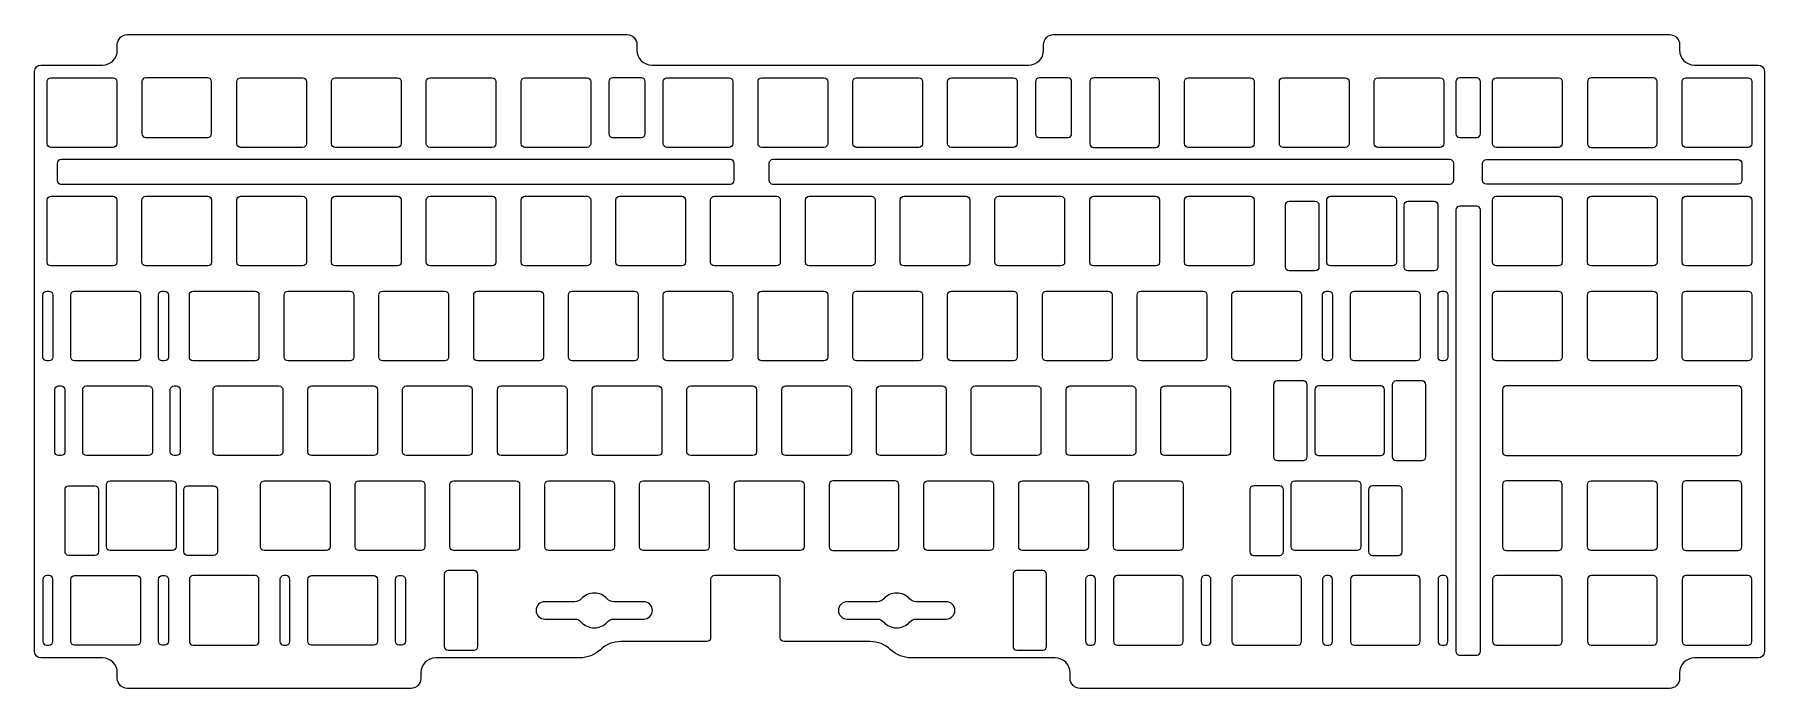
# Model space of a CAD drawing. Header units: millimetres. Extents: x 10 to 358, y -135 to -4.
import ezdxf

# ---------------------------------------------------------------- set-up
doc = ezdxf.new("R2010")
doc.units = ezdxf.units.MM
doc.layers.get('0').update_dxf_attribs({"linetype": 'CONTINUOUS'})

msp = doc.modelspace()

# ---------------------------------------------------------------- linework, layer by layer
for points in [[(145.875, -113.2875), (145.875, -125.0375, -0.414213562), (145.125, -125.7875), (127.833, -125.7875, 0.191472827), (123.71371, -127.425, -0.191472827), (119.59441, -129.0625), (90.631, -129.0625, 0.414213562), (87.631, -132.0625), (87.631, -133.1995, -0.414213562), (85.631, -135.1995), (28.6245, -135.1995, -0.414213562), (26.6245, -133.1995), (26.6245, -132.0625, 0.414213562), (23.6245, -129.0625), (11.25, -129.0625, -0.414213562), (10, -127.8125), (10, -11.25, -0.414213562), (11.25, -10), (23.625, -10, 0.414213562), (26.625, -7), (26.625, -5.863, -0.414213562), (28.625, -3.863), (129.0625, -3.863, -0.414213562), (131.0625, -5.863), (131.0625, -7, 0.414213562), (134.0625, -10), (209.7875, -10, 0.414213562), (212.7875, -7), (212.7875, -5.862, -0.414213562), (214.7875, -3.862), (338.6125, -3.862, -0.414213562), (340.6125, -5.862), (340.6125, -7, 0.414213562), (343.6125, -10), (356.4125, -10, -0.414213562), (357.6625, -11.25), (357.6625, -127.8125, -0.414213562), (356.4125, -129.0625), (343.6125, -129.0625, 0.414213562), (340.6125, -132.0625), (340.6125, -133.1995, -0.414213562), (338.6125, -135.1995), (220.11875, -135.1995, -0.414213562), (218.11875, -133.1995), (218.11875, -132.0625, 0.414213562), (215.11875, -129.0625), (186.15559, -129.0625, -0.191472827), (182.03629, -127.425, 0.191472827), (177.917, -125.7875), (160.625, -125.7875, -0.414213562), (159.875, -125.0375), (159.875, -113.2875, 0.414213562), (159.125, -112.5375), (146.625, -112.5375, 0.414213562)], [(12.525, -13.275, -0.414213562), (13.275, -12.525), (25.775, -12.525, -0.414213562), (26.525, -13.275), (26.525, -25.775, -0.414213562), (25.775, -26.525), (13.275, -26.525, -0.414213562), (12.525, -25.775)], [(31.575, -13.275), (31.575, -23.775, 0.414213562), (32.325, -24.525), (44.825, -24.525, 0.414213562), (45.575, -23.775), (45.575, -13.275, 0.414213562), (44.825, -12.525), (32.325, -12.525, 0.414213562)], [(50.625, -13.275, -0.414213562), (51.375, -12.525), (63.875, -12.525, -0.414213562), (64.625, -13.275), (64.625, -25.775, -0.414213562), (63.875, -26.525), (51.375, -26.525, -0.414213562), (50.625, -25.775)], [(69.675, -13.275, -0.414213562), (70.425, -12.525), (82.925, -12.525, -0.414213562), (83.675, -13.275), (83.675, -25.775, -0.414213562), (82.925, -26.525), (70.425, -26.525, -0.414213562), (69.675, -25.775)], [(88.725, -13.275, -0.414213562), (89.475, -12.525), (101.975, -12.525, -0.414213562), (102.725, -13.275), (102.725, -25.775, -0.414213562), (101.975, -26.525), (89.475, -26.525, -0.414213562), (88.725, -25.775)], [(107.775, -13.275, -0.414213562), (108.525, -12.525), (121.025, -12.525, -0.414213562), (121.775, -13.275), (121.775, -25.775, -0.414213562), (121.025, -26.525), (108.525, -26.525, -0.414213562), (107.775, -25.775)], [(125.41875, -13.275), (125.41875, -23.775, 0.414213562), (126.16875, -24.525), (131.95625, -24.525, 0.414213562), (132.70625, -23.775), (132.70625, -13.275, 0.414213562), (131.95625, -12.525), (126.16875, -12.525, 0.414213562)], [(136.35, -13.275, -0.414213562), (137.1, -12.525), (149.6, -12.525, -0.414213562), (150.35, -13.275), (150.35, -25.775, -0.414213562), (149.6, -26.525), (137.1, -26.525, -0.414213562), (136.35, -25.775)], [(155.4, -13.275, -0.414213562), (156.15, -12.525), (168.65, -12.525, -0.414213562), (169.4, -13.275), (169.4, -25.775, -0.414213562), (168.65, -26.525), (156.15, -26.525, -0.414213562), (155.4, -25.775)], [(174.45, -13.275, -0.414213562), (175.2, -12.525), (187.7, -12.525, -0.414213562), (188.45, -13.275), (188.45, -25.775, -0.414213562), (187.7, -26.525), (175.2, -26.525, -0.414213562), (174.45, -25.775)], [(193.5, -13.275, -0.414213562), (194.25, -12.525), (206.75, -12.525, -0.414213562), (207.5, -13.275), (207.5, -25.775, -0.414213562), (206.75, -26.525), (194.25, -26.525, -0.414213562), (193.5, -25.775)], [(211.14375, -13.275), (211.14375, -23.775, 0.414213562), (211.89375, -24.525), (217.68125, -24.525, 0.414213562), (218.43125, -23.775), (218.43125, -13.275, 0.414213562), (217.68125, -12.525), (211.89375, -12.525, 0.414213562)], [(222.075, -13.275), (222.075, -25.775, 0.414213562), (222.825, -26.525), (235.325, -26.525, 0.414213562), (236.075, -25.775), (236.075, -13.275, 0.414213562), (235.325, -12.525), (222.825, -12.525, 0.414213562)], [(241.125, -13.275, -0.414213562), (241.875, -12.525), (254.375, -12.525, -0.414213562), (255.125, -13.275), (255.125, -25.775, -0.414213562), (254.375, -26.525), (241.875, -26.525, -0.414213562), (241.125, -25.775)], [(260.175, -13.275, -0.414213562), (260.925, -12.525), (273.425, -12.525, -0.414213562), (274.175, -13.275), (274.175, -25.775, -0.414213562), (273.425, -26.525), (260.925, -26.525, -0.414213562), (260.175, -25.775)], [(279.225, -13.275, -0.414213562), (279.975, -12.525), (292.475, -12.525, -0.414213562), (293.225, -13.275), (293.225, -25.775, -0.414213562), (292.475, -26.525), (279.975, -26.525, -0.414213562), (279.225, -25.775)], [(295.678, -13.275), (295.678, -23.775, 0.414213562), (296.428, -24.525), (299.8345, -24.525, 0.414213562), (300.5845, -23.775), (300.5845, -13.275, 0.414213562), (299.8345, -12.525), (296.428, -12.525, 0.414213562)], [(303.0375, -13.275, -0.414213562), (303.7875, -12.525), (316.2875, -12.525, -0.414213562), (317.0375, -13.275), (317.0375, -25.775, -0.414213562), (316.2875, -26.525), (303.7875, -26.525, -0.414213562), (303.0375, -25.775)], [(322.0875, -13.275), (322.0875, -25.775, 0.414213562), (322.8375, -26.525), (335.3375, -26.525, 0.414213562), (336.0875, -25.775), (336.0875, -13.275, 0.414213562), (335.3375, -12.525), (322.8375, -12.525, 0.414213562)], [(341.1375, -13.275, -0.414213562), (341.8875, -12.525), (354.3875, -12.525, -0.414213562), (355.1375, -13.275), (355.1375, -25.775, -0.414213562), (354.3875, -26.525), (341.8875, -26.525, -0.414213562), (341.1375, -25.775)], [(149.8515, -28.97825), (15.275, -28.97825, 0.414213562), (14.525, -29.72825), (14.525, -33.13425, 0.414213562), (15.275, -33.88425), (149.8515, -33.88425, 0.414213562), (150.6015, -33.13425), (150.6015, -29.72825, 0.414213562)], [(158.3515, -33.88425), (294.475, -33.88425, 0.414213562), (295.225, -33.13425), (295.225, -29.72825, 0.414213562), (294.475, -28.97825), (158.3515, -28.97825, 0.414213562), (157.6015, -29.72825), (157.6015, -33.13425, 0.414213562)], [(353.1375, -33.15625, -0.414213562), (352.3875, -33.90625), (301.7875, -33.90625, -0.414213562), (301.0375, -33.15625), (301.0375, -29.72825, -0.414213562), (301.7875, -28.97825), (352.3875, -28.97825, -0.414213562), (353.1375, -29.72825)], [(12.525, -37.0875, -0.414213562), (13.275, -36.3375), (25.775, -36.3375, -0.414213562), (26.525, -37.0875), (26.525, -49.5875, -0.414213562), (25.775, -50.3375), (13.275, -50.3375, -0.414213562), (12.525, -49.5875)], [(31.575, -37.0875, -0.414213562), (32.325, -36.3375), (44.825, -36.3375, -0.414213562), (45.575, -37.0875), (45.575, -49.5875, -0.414213562), (44.825, -50.3375), (32.325, -50.3375, -0.414213562), (31.575, -49.5875)], [(50.625, -37.0875, -0.414213562), (51.375, -36.3375), (63.875, -36.3375, -0.414213562), (64.625, -37.0875), (64.625, -49.5875, -0.414213562), (63.875, -50.3375), (51.375, -50.3375, -0.414213562), (50.625, -49.5875)], [(69.675, -37.0875, -0.414213562), (70.425, -36.3375), (82.925, -36.3375, -0.414213562), (83.675, -37.0875), (83.675, -49.5875, -0.414213562), (82.925, -50.3375), (70.425, -50.3375, -0.414213562), (69.675, -49.5875)], [(88.725, -37.0875, -0.414213562), (89.475, -36.3375), (101.975, -36.3375, -0.414213562), (102.725, -37.0875), (102.725, -49.5875, -0.414213562), (101.975, -50.3375), (89.475, -50.3375, -0.414213562), (88.725, -49.5875)], [(107.775, -37.0875, -0.414213562), (108.525, -36.3375), (121.025, -36.3375, -0.414213562), (121.775, -37.0875), (121.775, -49.5875, -0.414213562), (121.025, -50.3375), (108.525, -50.3375, -0.414213562), (107.775, -49.5875)], [(140.075, -36.3375, -0.414213562), (140.825, -37.0875), (140.825, -49.5875, -0.414213562), (140.075, -50.3375), (127.575, -50.3375, -0.414213562), (126.825, -49.5875), (126.825, -37.0875, -0.414213562), (127.575, -36.3375)], [(145.875, -37.0875, -0.414213562), (146.625, -36.3375), (159.125, -36.3375, -0.414213562), (159.875, -37.0875), (159.875, -49.5875, -0.414213562), (159.125, -50.3375), (146.625, -50.3375, -0.414213562), (145.875, -49.5875)], [(164.925, -37.0875, -0.414213562), (165.675, -36.3375), (178.175, -36.3375, -0.414213562), (178.925, -37.0875), (178.925, -49.5875, -0.414213562), (178.175, -50.3375), (165.675, -50.3375, -0.414213562), (164.925, -49.5875)], [(183.975, -37.0875, -0.414213562), (184.725, -36.3375), (197.225, -36.3375, -0.414213562), (197.975, -37.0875), (197.975, -49.5875, -0.414213562), (197.225, -50.3375), (184.725, -50.3375, -0.414213562), (183.975, -49.5875)], [(203.025, -37.0875, -0.414213562), (203.775, -36.3375), (216.275, -36.3375, -0.414213562), (217.025, -37.0875), (217.025, -49.5875, -0.414213562), (216.275, -50.3375), (203.775, -50.3375, -0.414213562), (203.025, -49.5875)], [(222.075, -37.0875, -0.414213562), (222.825, -36.3375), (235.325, -36.3375, -0.414213562), (236.075, -37.0875), (236.075, -49.5875, -0.414213562), (235.325, -50.3375), (222.825, -50.3375, -0.414213562), (222.075, -49.5875)], [(241.125, -37.0875, -0.414213562), (241.875, -36.3375), (254.375, -36.3375, -0.414213562), (255.125, -37.0875), (255.125, -49.5875, -0.414213562), (254.375, -50.3375), (241.875, -50.3375, -0.414213562), (241.125, -49.5875)], [(261.387, -38.0875, -0.414213562), (262.137, -37.3375), (267.387, -37.3375, -0.414213562), (268.137, -38.0875), (268.137, -50.5875, -0.414213562), (267.387, -51.3375), (262.137, -51.3375, -0.414213562), (261.387, -50.5875)], [(269.7, -37.0875, -0.414213562), (270.45, -36.3375), (282.95, -36.3375, -0.414213562), (283.7, -37.0875), (283.7, -49.5875, -0.414213562), (282.95, -50.3375), (270.45, -50.3375, -0.414213562), (269.7, -49.5875)], [(285.263, -38.0875, -0.414213562), (286.013, -37.3375), (291.263, -37.3375, -0.414213562), (292.013, -38.0875), (292.013, -50.5875, -0.414213562), (291.263, -51.3375), (286.013, -51.3375, -0.414213562), (285.263, -50.5875)], [(303.0375, -37.0875, -0.414213562), (303.7875, -36.3375), (316.2875, -36.3375, -0.414213562), (317.0375, -37.0875), (317.0375, -49.5875, -0.414213562), (316.2875, -50.3375), (303.7875, -50.3375, -0.414213562), (303.0375, -49.5875)], [(322.0875, -37.0875, -0.414213562), (322.8375, -36.3375), (335.3375, -36.3375, -0.414213562), (336.0875, -37.0875), (336.0875, -49.5875, -0.414213562), (335.3375, -50.3375), (322.8375, -50.3375, -0.414213562), (322.0875, -49.5875)], [(341.1375, -37.0875, -0.414213562), (341.8875, -36.3375), (354.3875, -36.3375, -0.414213562), (355.1375, -37.0875), (355.1375, -49.5875, -0.414213562), (354.3875, -50.3375), (341.8875, -50.3375, -0.414213562), (341.1375, -49.5875)], [(300.585, -127.78743), (300.585, -39.0875, 0.414213562), (299.835, -38.3375), (296.428, -38.3375, 0.414213562), (295.678, -39.0875), (295.678, -126.53744), (295.67476, -127.78549, 0.414974397), (296.42476, -128.53743), (299.835, -128.53743, 0.414213562)], [(11.6875, -56.1375, -0.414213562), (12.4375, -55.3875), (12.9375, -55.3875, -0.414213562), (13.6875, -56.1375), (13.6875, -68.6375, -0.414213562), (12.9375, -69.3875), (12.4375, -69.3875, -0.414213562), (11.6875, -68.6375)], [(17.2875, -56.1375, -0.414213562), (18.0375, -55.3875), (30.5375, -55.3875, -0.414213562), (31.2875, -56.1375), (31.2875, -68.6375, -0.414213562), (30.5375, -69.3875), (18.0375, -69.3875, -0.414213562), (17.2875, -68.6375)], [(36.1375, -55.3875, -0.414213562), (36.8875, -56.1375), (36.8875, -68.6375, -0.414213562), (36.1375, -69.3875), (35.6375, -69.3875, -0.414213562), (34.8875, -68.6375), (34.8875, -56.1375, -0.414213562), (35.6375, -55.3875)], [(41.1, -56.1375, -0.414213562), (41.85, -55.3875), (54.35, -55.3875, -0.414213562), (55.1, -56.1375), (55.1, -68.6375, -0.414213562), (54.35, -69.3875), (41.85, -69.3875, -0.414213562), (41.1, -68.6375)], [(73.4, -55.3875, -0.414213562), (74.15, -56.1375), (74.15, -68.6375, -0.414213562), (73.4, -69.3875), (60.9, -69.3875, -0.414213562), (60.15, -68.6375), (60.15, -56.1375, -0.414213562), (60.9, -55.3875)], [(79.2, -56.1375, -0.414213562), (79.95, -55.3875), (92.45, -55.3875, -0.414213562), (93.2, -56.1375), (93.2, -68.6375, -0.414213562), (92.45, -69.3875), (79.95, -69.3875, -0.414213562), (79.2, -68.6375)], [(98.25, -56.1375, -0.414213562), (99, -55.3875), (111.5, -55.3875, -0.414213562), (112.25, -56.1375), (112.25, -68.6375, -0.414213562), (111.5, -69.3875), (99, -69.3875, -0.414213562), (98.25, -68.6375)], [(117.3, -56.1375, -0.414213562), (118.05, -55.3875), (130.55, -55.3875, -0.414213562), (131.3, -56.1375), (131.3, -68.6375, -0.414213562), (130.55, -69.3875), (118.05, -69.3875, -0.414213562), (117.3, -68.6375)], [(136.35, -56.1375, -0.414213562), (137.1, -55.3875), (149.6, -55.3875, -0.414213562), (150.35, -56.1375), (150.35, -68.6375, -0.414213562), (149.6, -69.3875), (137.1, -69.3875, -0.414213562), (136.35, -68.6375)], [(168.65, -55.3875, -0.414213562), (169.4, -56.1375), (169.4, -68.6375, -0.414213562), (168.65, -69.3875), (156.15, -69.3875, -0.414213562), (155.4, -68.6375), (155.4, -56.1375, -0.414213562), (156.15, -55.3875)], [(174.45, -56.1375, -0.414213562), (175.2, -55.3875), (187.7, -55.3875, -0.414213562), (188.45, -56.1375), (188.45, -68.6375, -0.414213562), (187.7, -69.3875), (175.2, -69.3875, -0.414213562), (174.45, -68.6375)], [(193.5, -56.1375, -0.414213562), (194.25, -55.3875), (206.75, -55.3875, -0.414213562), (207.5, -56.1375), (207.5, -68.6375, -0.414213562), (206.75, -69.3875), (194.25, -69.3875, -0.414213562), (193.5, -68.6375)], [(212.55, -56.1375, -0.414213562), (213.3, -55.3875), (225.8, -55.3875, -0.414213562), (226.55, -56.1375), (226.55, -68.6375, -0.414213562), (225.8, -69.3875), (213.3, -69.3875, -0.414213562), (212.55, -68.6375)], [(231.6, -56.1375, -0.414213562), (232.35, -55.3875), (244.85, -55.3875, -0.414213562), (245.6, -56.1375), (245.6, -68.6375, -0.414213562), (244.85, -69.3875), (232.35, -69.3875, -0.414213562), (231.6, -68.6375)], [(263.9, -55.3875, -0.414213562), (264.65, -56.1375), (264.65, -68.6375, -0.414213562), (263.9, -69.3875), (251.4, -69.3875, -0.414213562), (250.65, -68.6375), (250.65, -56.1375, -0.414213562), (251.4, -55.3875)], [(268.8625, -56.1375, -0.414213562), (269.6125, -55.3875), (270.1125, -55.3875, -0.414213562), (270.8625, -56.1375), (270.8625, -68.6375, -0.414213562), (270.1125, -69.3875), (269.6125, -69.3875, -0.414213562), (268.8625, -68.6375)], [(274.4625, -56.1375, -0.414213562), (275.2125, -55.3875), (287.7125, -55.3875, -0.414213562), (288.4625, -56.1375), (288.4625, -68.6375, -0.414213562), (287.7125, -69.3875), (275.2125, -69.3875, -0.414213562), (274.4625, -68.6375)], [(292.0625, -56.1375, -0.414213562), (292.8125, -55.3875), (293.3125, -55.3875, -0.414213562), (294.0625, -56.1375), (294.0625, -68.6375, -0.414213562), (293.3125, -69.3875), (292.8125, -69.3875, -0.414213562), (292.0625, -68.6375)], [(303.0375, -56.1375, -0.414213562), (303.7875, -55.3875), (316.2875, -55.3875, -0.414213562), (317.0375, -56.1375), (317.0375, -68.6375, -0.414213562), (316.2875, -69.3875), (303.7875, -69.3875, -0.414213562), (303.0375, -68.6375)], [(322.0875, -56.1375, -0.414213562), (322.8375, -55.3875), (335.3375, -55.3875, -0.414213562), (336.0875, -56.1375), (336.0875, -68.6375, -0.414213562), (335.3375, -69.3875), (322.8375, -69.3875, -0.414213562), (322.0875, -68.6375)], [(341.1375, -56.1375, -0.414213562), (341.8875, -55.3875), (354.3875, -55.3875, -0.414213562), (355.1375, -56.1375), (355.1375, -68.6375, -0.414213562), (354.3875, -69.3875), (341.8875, -69.3875, -0.414213562), (341.1375, -68.6375)], [(15.31875, -74.4375, -0.414213562), (16.06875, -75.1875), (16.06875, -87.6875, -0.414213562), (15.31875, -88.4375), (14.81875, -88.4375, -0.414213562), (14.06875, -87.6875), (14.06875, -75.1875, -0.414213562), (14.81875, -74.4375)], [(32.91875, -74.4375, -0.414213562), (33.66875, -75.1875), (33.66875, -87.6875, -0.414213562), (32.91875, -88.4375), (20.41875, -88.4375, -0.414213562), (19.66875, -87.6875), (19.66875, -75.1875, -0.414213562), (20.41875, -74.4375)], [(37.26875, -75.1875, -0.414213562), (38.01875, -74.4375), (38.51875, -74.4375, -0.414213562), (39.26875, -75.1875), (39.26875, -87.6875, -0.414213562), (38.51875, -88.4375), (38.01875, -88.4375, -0.414213562), (37.26875, -87.6875)], [(45.8625, -75.1875, -0.414213562), (46.6125, -74.4375), (59.1125, -74.4375, -0.414213562), (59.8625, -75.1875), (59.8625, -87.6875, -0.414213562), (59.1125, -88.4375), (46.6125, -88.4375, -0.414213562), (45.8625, -87.6875)], [(64.9125, -75.1875, -0.414213562), (65.6625, -74.4375), (78.1625, -74.4375, -0.414213562), (78.9125, -75.1875), (78.9125, -87.6875, -0.414213562), (78.1625, -88.4375), (65.6625, -88.4375, -0.414213562), (64.9125, -87.6875)], [(83.9625, -75.1875, -0.414213562), (84.7125, -74.4375), (97.2125, -74.4375, -0.414213562), (97.9625, -75.1875), (97.9625, -87.6875, -0.414213562), (97.2125, -88.4375), (84.7125, -88.4375, -0.414213562), (83.9625, -87.6875)], [(103.0125, -75.1875, -0.414213562), (103.7625, -74.4375), (116.2625, -74.4375, -0.414213562), (117.0125, -75.1875), (117.0125, -87.6875, -0.414213562), (116.2625, -88.4375), (103.7625, -88.4375, -0.414213562), (103.0125, -87.6875)], [(122.0625, -75.1875, -0.414213562), (122.8125, -74.4375), (135.3125, -74.4375, -0.414213562), (136.0625, -75.1875), (136.0625, -87.6875, -0.414213562), (135.3125, -88.4375), (122.8125, -88.4375, -0.414213562), (122.0625, -87.6875)], [(141.1125, -75.1875, -0.414213562), (141.8625, -74.4375), (154.3625, -74.4375, -0.414213562), (155.1125, -75.1875), (155.1125, -87.6875, -0.414213562), (154.3625, -88.4375), (141.8625, -88.4375, -0.414213562), (141.1125, -87.6875)], [(160.1625, -75.1875, -0.414213562), (160.9125, -74.4375), (173.4125, -74.4375, -0.414213562), (174.1625, -75.1875), (174.1625, -87.6875, -0.414213562), (173.4125, -88.4375), (160.9125, -88.4375, -0.414213562), (160.1625, -87.6875)], [(179.2125, -75.1875, -0.414213562), (179.9625, -74.4375), (192.4625, -74.4375, -0.414213562), (193.2125, -75.1875), (193.2125, -87.6875, -0.414213562), (192.4625, -88.4375), (179.9625, -88.4375, -0.414213562), (179.2125, -87.6875)], [(198.2625, -75.1875, -0.414213562), (199.0125, -74.4375), (211.5125, -74.4375, -0.414213562), (212.2625, -75.1875), (212.2625, -87.6875, -0.414213562), (211.5125, -88.4375), (199.0125, -88.4375, -0.414213562), (198.2625, -87.6875)], [(217.3125, -75.1875, -0.414213562), (218.0625, -74.4375), (230.5625, -74.4375, -0.414213562), (231.3125, -75.1875), (231.3125, -87.6875, -0.414213562), (230.5625, -88.4375), (218.0625, -88.4375, -0.414213562), (217.3125, -87.6875)], [(236.3625, -75.1875, -0.414213562), (237.1125, -74.4375), (249.6125, -74.4375, -0.414213562), (250.3625, -75.1875), (250.3625, -87.6875, -0.414213562), (249.6125, -88.4375), (237.1125, -88.4375, -0.414213562), (236.3625, -87.6875)], [(265.75575, -88.6875), (265.75575, -74.1875, 0.414213562), (265.00575, -73.4375), (259.75575, -73.4375, 0.414213562), (259.00575, -74.1875), (259.00575, -88.6875, 0.414213562), (259.75575, -89.4375), (265.00575, -89.4375, 0.414213562)], [(267.31875, -75.1875), (267.31875, -87.6875, 0.414213562), (268.06875, -88.4375), (280.56875, -88.4375, 0.414213562), (281.31875, -87.6875), (281.31875, -75.1875, 0.414213562), (280.56875, -74.4375), (268.06875, -74.4375, 0.414213562)], [(289.63175, -88.6875), (289.63175, -74.1875, 0.414213562), (288.88175, -73.4375), (283.63175, -73.4375, 0.414213562), (282.88175, -74.1875), (282.88175, -88.6875, 0.414213562), (283.63175, -89.4375), (288.88175, -89.4375, 0.414213562)], [(305.0375, -75.1875), (305.0375, -87.6875, 0.414213562), (305.7875, -88.4375), (352.3875, -88.4375, 0.414213562), (353.1375, -87.6875), (353.1375, -75.1875, 0.414213562), (352.3875, -74.4375), (305.7875, -74.4375, 0.414213562)], [(24.43125, -94.2375, -0.414213562), (25.18125, -93.4875), (37.68125, -93.4875, -0.414213562), (38.43125, -94.2375), (38.43125, -106.7375, -0.414213562), (37.68125, -107.4875), (25.18125, -107.4875, -0.414213562), (24.43125, -106.7375)], [(55.3875, -94.2375, -0.414213562), (56.1375, -93.4875), (68.6375, -93.4875, -0.414213562), (69.3875, -94.2375), (69.3875, -106.7375, -0.414213562), (68.6375, -107.4875), (56.1375, -107.4875, -0.414213562), (55.3875, -106.7375)], [(74.4375, -94.2375, -0.414213562), (75.1875, -93.4875), (87.6875, -93.4875, -0.414213562), (88.4375, -94.2375), (88.4375, -106.7375, -0.414213562), (87.6875, -107.4875), (75.1875, -107.4875, -0.414213562), (74.4375, -106.7375)], [(93.4875, -94.2375, -0.414213562), (94.2375, -93.4875), (106.7375, -93.4875, -0.414213562), (107.4875, -94.2375), (107.4875, -106.7375, -0.414213562), (106.7375, -107.4875), (94.2375, -107.4875, -0.414213562), (93.4875, -106.7375)], [(112.5375, -94.2375, -0.414213562), (113.2875, -93.4875), (125.7875, -93.4875, -0.414213562), (126.5375, -94.2375), (126.5375, -106.7375, -0.414213562), (125.7875, -107.4875), (113.2875, -107.4875, -0.414213562), (112.5375, -106.7375)], [(131.5875, -94.2375, -0.414213562), (132.3375, -93.4875), (144.8375, -93.4875, -0.414213562), (145.5875, -94.2375), (145.5875, -106.7375, -0.414213562), (144.8375, -107.4875), (132.3375, -107.4875, -0.414213562), (131.5875, -106.7375)], [(150.6375, -94.2375, -0.414213562), (151.3875, -93.4875), (163.8875, -93.4875, -0.414213562), (164.6375, -94.2375), (164.6375, -106.7375, -0.414213562), (163.8875, -107.4875), (151.3875, -107.4875, -0.414213562), (150.6375, -106.7375)], [(169.6875, -94.2375), (169.6875, -106.7375, 0.414213562), (170.4375, -107.4875), (182.9375, -107.4875, 0.414213562), (183.6875, -106.7375), (183.6875, -94.2375, 0.414213562), (182.9375, -93.4875), (170.4375, -93.4875, 0.414213562)], [(188.7375, -94.2375, -0.414213562), (189.4875, -93.4875), (201.9875, -93.4875, -0.414213562), (202.7375, -94.2375), (202.7375, -106.7375, -0.414213562), (201.9875, -107.4875), (189.4875, -107.4875, -0.414213562), (188.7375, -106.7375)], [(207.7875, -94.2375, -0.414213562), (208.5375, -93.4875), (221.0375, -93.4875, -0.414213562), (221.7875, -94.2375), (221.7875, -106.7375, -0.414213562), (221.0375, -107.4875), (208.5375, -107.4875, -0.414213562), (207.7875, -106.7375)], [(226.8375, -94.2375, -0.414213562), (227.5875, -93.4875), (240.0875, -93.4875, -0.414213562), (240.8375, -94.2375), (240.8375, -106.7375, -0.414213562), (240.0875, -107.4875), (227.5875, -107.4875, -0.414213562), (226.8375, -106.7375)], [(262.55625, -94.2375, -0.414213562), (263.30625, -93.4875), (275.80625, -93.4875, -0.414213562), (276.55625, -94.2375), (276.55625, -106.7375, -0.414213562), (275.80625, -107.4875), (263.30625, -107.4875, -0.414213562), (262.55625, -106.7375)], [(305.7875, -107.4875), (316.2875, -107.4875, 0.414213562), (317.0375, -106.7375), (317.0375, -94.2375, 0.414213562), (316.2875, -93.4875), (305.7875, -93.4875, 0.414213562), (305.0375, -94.2375), (305.0375, -106.7375, 0.414213562)], [(322.0875, -94.2375, -0.414213562), (322.8375, -93.4875), (335.3375, -93.4875, -0.414213562), (336.0875, -94.2375), (336.0875, -106.7375, -0.414213562), (335.3375, -107.4875), (322.8375, -107.4875, -0.414213562), (322.0875, -106.7375)], [(352.3875, -93.4875), (341.8875, -93.4875, 0.414213562), (341.1375, -94.2375), (341.1375, -106.7375, 0.414213562), (341.8875, -107.4875), (352.3875, -107.4875, 0.414213562), (353.1375, -106.7375), (353.1375, -94.2375, 0.414213562)], [(16.11825, -95.2375, -0.414213562), (16.86825, -94.4875), (22.11825, -94.4875, -0.414213562), (22.86825, -95.2375), (22.86825, -107.7375, -0.414213562), (22.11825, -108.4875), (16.86825, -108.4875, -0.414213562), (16.11825, -107.7375)], [(39.99425, -95.2375, -0.414213562), (40.74425, -94.4875), (45.99425, -94.4875, -0.414213562), (46.74425, -95.2375), (46.74425, -107.7375, -0.414213562), (45.99425, -108.4875), (40.74425, -108.4875, -0.414213562), (39.99425, -107.7375)], [(254.24325, -95.2375), (254.24325, -107.7375, 0.414213562), (254.99325, -108.4875), (260.24325, -108.4875, 0.414213562), (260.99325, -107.7375), (260.99325, -95.2375, 0.414213562), (260.24325, -94.4875), (254.99325, -94.4875, 0.414213562)], [(278.11925, -95.2375), (278.11925, -107.7375, 0.414213562), (278.86925, -108.4875), (284.11925, -108.4875, 0.414213562), (284.86925, -107.7375), (284.86925, -95.2375, 0.414213562), (284.11925, -94.4875), (278.86925, -94.4875, 0.414213562)], [(11.6875, -113.2875), (11.6875, -125.7875, 0.414213562), (12.4375, -126.5375), (12.9375, -126.5375, 0.414213562), (13.6875, -125.7875), (13.6875, -113.2875, 0.414213562), (12.9375, -112.5375), (12.4375, -112.5375, 0.414213562)], [(17.2875, -113.2875, -0.414213562), (18.0375, -112.5375), (30.5375, -112.5375, -0.414213562), (31.2875, -113.2875), (31.2875, -125.7875, -0.414213562), (30.5375, -126.5375), (18.0375, -126.5375, -0.414213562), (17.2875, -125.7875)], [(34.8875, -113.2875, -0.414213562), (35.6375, -112.5375), (36.1375, -112.5375, -0.414213562), (36.8875, -113.2875), (36.8875, -125.7875, -0.414213562), (36.1375, -126.5375), (35.6375, -126.5375, -0.414213562), (34.8875, -125.7875)], [(41.1, -113.2875), (41.1, -125.7875, 0.414213562), (41.85, -126.5375), (54.35, -126.5375, 0.414213562), (55.1, -125.7875), (55.1, -113.2875, 0.414213562), (54.35, -112.5375), (41.85, -112.5375, 0.414213562)], [(59.3125, -113.2875), (59.3125, -125.7875, 0.414213562), (60.0625, -126.5375), (60.5625, -126.5375, 0.414213562), (61.3125, -125.7875), (61.3125, -113.2875, 0.414213562), (60.5625, -112.5375), (60.0625, -112.5375, 0.414213562)], [(64.9125, -113.2875, -0.414213562), (65.6625, -112.5375), (78.1625, -112.5375, -0.414213562), (78.9125, -113.2875), (78.9125, -125.7875, -0.414213562), (78.1625, -126.5375), (65.6625, -126.5375, -0.414213562), (64.9125, -125.7875)], [(83.7625, -112.5375, -0.414213562), (84.5125, -113.2875), (84.5125, -125.7875, -0.414213562), (83.7625, -126.5375), (83.2625, -126.5375, -0.414213562), (82.5125, -125.7875), (82.5125, -113.2875, -0.414213562), (83.2625, -112.5375)], [(99.1, -126.7875), (99.1, -112.2875, 0.414213562), (98.35, -111.5375), (93.1, -111.5375, 0.414213562), (92.35, -112.2875), (92.35, -126.7875, 0.414213562), (93.1, -127.5375), (98.35, -127.5375, 0.414213562)], [(213.4, -126.7875), (213.4, -112.2875, 0.414213562), (212.65, -111.5375), (207.4, -111.5375, 0.414213562), (206.65, -112.2875), (206.65, -126.7875, 0.414213562), (207.4, -127.5375), (212.65, -127.5375, 0.414213562)], [(223.2375, -125.7875), (223.2375, -113.2875, 0.414213562), (222.4875, -112.5375), (221.9875, -112.5375, 0.414213562), (221.2375, -113.2875), (221.2375, -125.7875, 0.414213562), (221.9875, -126.5375), (222.4875, -126.5375, 0.414213562)], [(240.8375, -125.7875), (240.8375, -113.2875, 0.414213562), (240.0875, -112.5375), (227.5875, -112.5375, 0.414213562), (226.8375, -113.2875), (226.8375, -125.7875, 0.414213562), (227.5875, -126.5375), (240.0875, -126.5375, 0.414213562)], [(246.4375, -125.7875), (246.4375, -113.2875, 0.414213562), (245.6875, -112.5375), (245.1875, -112.5375, 0.414213562), (244.4375, -113.2875), (244.4375, -125.7875, 0.414213562), (245.1875, -126.5375), (245.6875, -126.5375, 0.414213562)], [(264.65, -125.7875), (264.65, -113.2875, 0.414213562), (263.9, -112.5375), (251.4, -112.5375, 0.414213562), (250.65, -113.2875), (250.65, -125.7875, 0.414213562), (251.4, -126.5375), (263.9, -126.5375, 0.414213562)], [(270.8625, -125.7875), (270.8625, -113.2875, 0.414213562), (270.1125, -112.5375), (269.6125, -112.5375, 0.414213562), (268.8625, -113.2875), (268.8625, -125.7875, 0.414213562), (269.6125, -126.5375), (270.1125, -126.5375, 0.414213562)], [(288.4625, -125.7875), (288.4625, -113.2875, 0.414213562), (287.7125, -112.5375), (275.2125, -112.5375, 0.414213562), (274.4625, -113.2875), (274.4625, -125.7875, 0.414213562), (275.2125, -126.5375), (287.7125, -126.5375, 0.414213562)], [(294.0625, -125.7875), (294.0625, -113.2875, 0.414213562), (293.3125, -112.5375), (292.8125, -112.5375, 0.414213562), (292.0625, -113.2875), (292.0625, -125.7875, 0.414213562), (292.8125, -126.5375), (293.3125, -126.5375, 0.414213562)], [(317.0375, -125.7875), (317.0375, -113.2875, 0.414213562), (316.2875, -112.5375), (303.7875, -112.5375, 0.414213562), (303.0375, -113.2875), (303.0375, -125.7875, 0.414213562), (303.7875, -126.5375), (316.2875, -126.5375, 0.414213562)], [(336.0875, -125.7875), (336.0875, -113.2875, 0.414213562), (335.3375, -112.5375), (322.8375, -112.5375, 0.414213562), (322.0875, -113.2875), (322.0875, -125.7875, 0.414213562), (322.8375, -126.5375), (335.3375, -126.5375, 0.414213562)], [(341.1375, -113.2875), (341.1375, -125.7875, 0.414213562), (341.8875, -126.5375), (354.3875, -126.5375, 0.414213562), (355.1375, -125.7875), (355.1375, -113.2875, 0.414213562), (354.3875, -112.5375), (341.8875, -112.5375, 0.414213562)], [(119.87875, -117.20417, -0.213421765), (118.57438, -117.7875), (112.54375, -117.7875, 1), (112.54375, -121.2875), (118.57438, -121.2875, -0.213421765), (119.87875, -121.87083, 0.447213595), (125.09625, -121.87083, -0.213421765), (126.40062, -121.2875), (132.43125, -121.2875, 1), (132.43125, -117.7875), (126.40062, -117.7875, -0.213421765), (125.09625, -117.20417, 0.447213595)], [(180.65375, -117.20417, -0.213421765), (179.34938, -117.7875), (173.31875, -117.7875, 1), (173.31875, -121.2875), (179.34938, -121.2875, -0.213421765), (180.65375, -121.87083, 0.447213595), (185.87125, -121.87083, -0.213421765), (187.17562, -121.2875), (193.20625, -121.2875, 1), (193.20625, -117.7875), (187.17562, -117.7875, -0.213421765), (185.87125, -117.20417, 0.447213595)]]:
    msp.add_lwpolyline(points, format="xyb", close=True)

doc.saveas('drawing.dxf')
